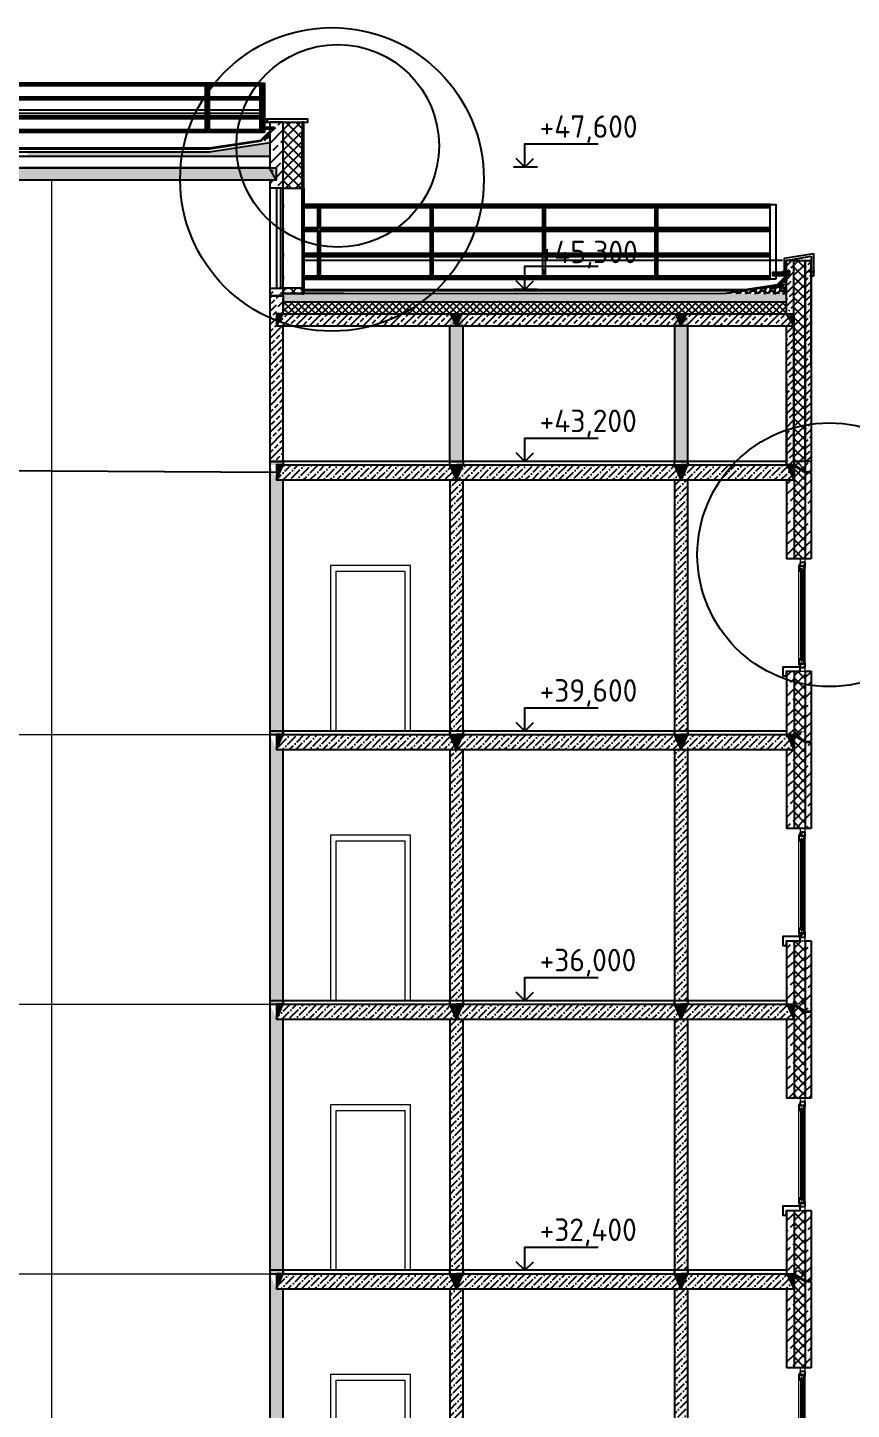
# Model space of a CAD drawing. Header units: millimetres. Extents: x -10163 to 1081624, y -5450 to 417560.
# Drawn here: x 384873 to 395865, y 86977 to 105425 of the extents above; entities that cross this region are included whole.
import ezdxf

# ---------------------------------------------------------------- set-up
doc = ezdxf.new("R2010")
doc.units = ezdxf.units.MM
doc.linetypes.add('Штрих-пунктир', pattern=[24, 20, -1.5, 1, -1.5])
for name, color, linetype in [('0разрез', 7, 'Continuous'), ('0шибки', 220, 'Continuous'), ('Выноски', 130, 'Continuous'), ('Кровля', 92, 'Continuous'), ('Оси 2', 253, 'Continuous'), ('ПАРАПЕТ', 50, 'Continuous'), ('Перекрытия', 100, 'Continuous'), ('разрез', 40, 'Continuous'), ('Стены1', 120, 'Continuous')]:
    doc.layers.add(name, color=color, linetype=linetype)
doc.layers.add('A-GLAZ', color=250, linetype='Continuous', lineweight=9)
doc.layers.add('Двери', color=100, linetype='Continuous', plot=False)
doc.layers.add('Окна', color=130, linetype='Continuous', lineweight=5, transparency=0.5)
doc.styles.add('ГОСТ', font='GOST Common.ttf', dxfattribs={"height": 400})

# ---------------------------------------------------------------- blocks, each defined once
blk = doc.blocks.new('Окно 3-Откидное - Среднее глухое - Один переплет с многокамерным стеклопакетом - 30674-99 - Окно 3-Откидное - Среднее глухое - Один переплет с многокамерным стеклопакетом - 30674-99-V5-Сечение 1')
at = {"layer": 'A-GLAZ'}
h = blk.add_hatch(dxfattribs=at)
h.set_pattern_fill('FP_6', color=256, style=0, pattern_type=2)
h.set_pattern_definition([(135, (18648.64, 22050), (-70.7107, -70.7107), [])])
h.paths.add_polyline_path([(18584, 18885), (18598, 18885), (18598, 18905), (18654, 18905), (18654, 18962), (18634, 18962), (18634, 18942), (18610, 18942), (18610, 18962), (18584, 18962)], flags=0)
h.paths.add_polyline_path([(18649, 20138), (18654, 20138), (18654, 20195), (18598, 20195), (18598, 20215), (18584, 20215), (18584, 20138), (18610, 20138), (18610, 20158), (18634, 20158), (18634, 20138)], flags=0)
h = blk.add_hatch(dxfattribs=at)
h.set_pattern_fill('FP_7', color=256, style=0, pattern_type=2)
h.set_pattern_definition([(45, (18648.64, 22050), (-84.853, 84.853), [])])
h.paths.add_polyline_path([(18649, 18850), (18670, 18850), (18670, 18913), (18656, 18913), (18656, 18893), (18600, 18893), (18600, 18850)], flags=0)
h.paths.add_polyline_path([(18670, 20187), (18670, 20250), (18600, 20250), (18600, 20207), (18656, 20207), (18656, 20187)], flags=0)
for p, q in [((18670, 20300), (18600, 20300)), ((18600, 20300), (18600, 20250)), ((18670, 20250), (18670, 20300)), ((18584, 18962), (18584, 20138)), ((18600, 20250), (18670, 20250)), ((18600, 20195), (18600, 20207)), ((18654, 20138), (18654, 18962)), ((18656, 18913), (18656, 20187)), ((18670, 18913), (18670, 20187)), ((18600, 18893), (18600, 18905)), ((18670, 18850), (18600, 18850)), ((18600, 18850), (18600, 18800)), ((18670, 18800), (18670, 18850)), ((18600, 18800), (18670, 18800))]:
    blk.add_line(p, q, dxfattribs=at)
at = {"layer": 'A-GLAZ', "lineweight": 25}
for p, q in [((18598, 20215), (18584, 20215)), ((18584, 20215), (18584, 20138)), ((18584, 20138), (18610, 20138)), ((18598, 20195), (18598, 20215)), ((18654, 20195), (18598, 20195)), ((18600, 20250), (18600, 20207)), ((18670, 20250), (18600, 20250)), ((18600, 20207), (18656, 20207)), ((18614, 20158), (18610, 20158)), ((18610, 20158), (18610, 18942)), ((18610, 20138), (18610, 20158)), ((18610, 20158), (18634, 20158)), ((18614, 18942), (18614, 20158)), ((18634, 20158), (18630, 20158)), ((18630, 20158), (18630, 18942)), ((18634, 18942), (18634, 20158)), ((18634, 20158), (18634, 20138)), ((18634, 20138), (18654, 20138)), ((18654, 20138), (18654, 20195)), ((18656, 20207), (18656, 20187)), ((18656, 20187), (18670, 20187)), ((18670, 20187), (18670, 20250)), ((18610, 18962), (18584, 18962)), ((18584, 18962), (18584, 18885)), ((18584, 18885), (18598, 18885)), ((18598, 18885), (18598, 18905)), ((18598, 18905), (18654, 18905)), ((18600, 18893), (18600, 18850)), ((18656, 18893), (18600, 18893)), ((18600, 18850), (18670, 18850)), ((18610, 18942), (18610, 18962)), ((18610, 18942), (18614, 18942)), ((18634, 18942), (18610, 18942)), ((18630, 18942), (18634, 18942)), ((18654, 18962), (18634, 18962)), ((18634, 18962), (18634, 18942)), ((18654, 18905), (18654, 18962)), ((18670, 18913), (18656, 18913)), ((18656, 18913), (18656, 18893)), ((18670, 18850), (18670, 18913))]:
    blk.add_line(p, q, dxfattribs=at)
at = {"layer": 'A-GLAZ', "lineweight": 35}
for p, q in [((18630, 20158), (18614, 20158)), ((18614, 20158), (18614, 20143)), ((18614, 20143), (18630, 20143)), ((18630, 20143), (18630, 20158)), ((18630, 18957), (18614, 18957)), ((18614, 18957), (18614, 18942)), ((18614, 18942), (18630, 18942)), ((18630, 18942), (18630, 18957))]:
    blk.add_line(p, q, dxfattribs=at)
blk = doc.blocks.new('типовой')
h = blk.add_hatch()
h.set_pattern_fill('ANSI36', color=256, scale=20)
h.paths.add_polyline_path([(382705, 63586), (380185, 63586), (380125, 63386), (382795, 63386)])
h.paths.add_polyline_path([(380185, 63386), (380125, 63386), (380125, 63586), (380185, 63586), (380185, 63633), (380065, 63633), (380065, 59986), (380185, 59986)])
h.paths.add_polyline_path([(382885, 63586), (382795, 63386), (382705, 63386), (382705, 59986), (382885, 59986)])
h.paths.add_polyline_path([(388285, 63386), (388195, 63386), (388105, 63586), (388105, 59986), (388285, 59986)])
h.paths.add_polyline_path([(388285, 63586), (388285, 63633), (388105, 63633), (388105, 63586), (388195, 63586)])
h.paths.add_polyline_path([(382885, 63586), (382885, 63633), (382705, 63633), (382705, 63586), (382795, 63586)])
h = blk.add_hatch()
h.set_pattern_fill('AR-SAND', color=256, scale=0.1)
h.set_pattern_definition([(37.5, (8400, -1e-11), (-0.16000313, 4.894132373), [0, -3.8608, 0, -4.318, 0, -4.1275]), (7.5, (8400, -1e-11), (4.49523283, 7.16825101), [0, -2.0828, 0, -3.4798, 0, -1.3335]), (327.5, (8396.876, -1e-11), (7.909923702, 0.014371847), [0, -1.27, 0, -4.572, 0, -5.969]), (317.5, (8396.876, -1e-11), (7.63556452, 2.22929323), [0, -0.635, 0, -2.9972, 0, -3.429])])
h.paths.add_polyline_path([(388285, 63586), (388195, 63586), (388195, 63386)])
h = blk.add_hatch()
h.set_pattern_fill('ANSI36', color=256, scale=20)
h.paths.add_polyline_path([(390505, 63586), (388285, 63586), (388195, 63386), (390595, 63386)])
h.paths.add_polyline_path([(393505, 63586), (390685, 63586), (390595, 63386), (393595, 63386)])
h.paths.add_polyline_path([(395010, 63586), (393685, 63586), (393595, 63386), (395100, 63386)])
h.paths.add_polyline_path([(393685, 63386), (393595, 63386), (393505, 63386), (393505, 60033), (393685, 60033)])
h.paths.add_polyline_path([(390685, 63386), (390595, 63386), (390505, 63386), (390505, 60033), (390685, 60033)])
h = blk.add_hatch()
h.set_pattern_fill('AR-SAND', color=256, scale=0.1)
h.set_pattern_definition([(37.5, (7800, -7e-12), (-0.16000313, 4.894132373), [0, -3.8608, 0, -4.318, 0, -4.1275]), (7.5, (7800, -7e-12), (4.49523283, 7.16825101), [0, -2.0828, 0, -3.4798, 0, -1.3335]), (327.5, (7796.876, -7e-12), (7.909923702, 0.014371847), [0, -1.27, 0, -4.572, 0, -5.969]), (317.5, (7796.876, -7e-12), (7.63556452, 2.22929323), [0, -0.635, 0, -2.9972, 0, -3.429])])
h.paths.add_polyline_path([(390595, 63586), (390505, 63586), (390595, 63386)])
h = blk.add_hatch()
h.set_pattern_fill('AR-SAND', color=256, scale=0.1)
h.set_pattern_definition([(37.5, (10800, -7e-12), (-0.16000313, 4.894132373), [0, -3.8608, 0, -4.318, 0, -4.1275]), (7.5, (10800, -7e-12), (4.49523283, 7.16825101), [0, -2.0828, 0, -3.4798, 0, -1.3335]), (327.5, (10796.876, -7e-12), (7.909923702, 0.014371847), [0, -1.27, 0, -4.572, 0, -5.969]), (317.5, (10796.876, -7e-12), (7.63556452, 2.22929323), [0, -0.635, 0, -2.9972, 0, -3.429])])
h.paths.add_polyline_path([(390685, 63586), (390595, 63586), (390595, 63386)])
h = blk.add_hatch()
h.set_pattern_fill('AR-SAND', color=256, scale=0.1)
h.set_pattern_definition([(37.5, (10800, 7e-12), (-0.16000313, 4.894132373), [0, -3.8608, 0, -4.318, 0, -4.1275]), (7.5, (10800, 7e-12), (4.49523283, 7.16825101), [0, -2.0828, 0, -3.4798, 0, -1.3335]), (327.5, (10796.876, 7e-12), (7.909923702, 0.014371847), [0, -1.27, 0, -4.572, 0, -5.969]), (317.5, (10796.876, 7e-12), (7.63556452, 2.22929323), [0, -0.635, 0, -2.9972, 0, -3.429])])
h.paths.add_polyline_path([(393595, 63586), (393505, 63586), (393595, 63386)])
h = blk.add_hatch()
h.set_pattern_fill('AR-SAND', color=256, scale=0.1)
h.set_pattern_definition([(37.5, (13800, 7e-12), (-0.16000313, 4.894132373), [0, -3.8608, 0, -4.318, 0, -4.1275]), (7.5, (13800, 7e-12), (4.49523283, 7.16825101), [0, -2.0828, 0, -3.4798, 0, -1.3335]), (327.5, (13796.876, 7e-12), (7.909923702, 0.014371847), [0, -1.27, 0, -4.572, 0, -5.969]), (317.5, (13796.876, 7e-12), (7.63556452, 2.22929323), [0, -0.635, 0, -2.9972, 0, -3.429])])
h.paths.add_polyline_path([(393685, 63586), (393595, 63586), (393595, 63386)])
h = blk.add_hatch()
h.set_pattern_fill('ANSI33', color=256, scale=30)
h.paths.add_polyline_path([(395100, 63386), (395000, 63386), (395000, 62333), (395100, 62333)])
h.paths.add_polyline_path([(395329, 63633), (395250, 63632), (395250, 62333), (395259, 62333), (395259, 62333), (395329, 62333)])
h.paths.add_polyline_path([(395100, 60833), (395000, 60833), (395000, 59986), (395011, 59986), (395100, 59986)])
h = blk.add_hatch()
h.set_pattern_fill('AR-SAND', color=256, scale=0.1)
h.set_pattern_definition([(37.5, (12305.0995, -7e-12), (-0.16000313, 4.894132373), [0, -3.8608, 0, -4.318, 0, -4.1275]), (7.5, (12305.0995, -7e-12), (4.49523283, 7.16825101), [0, -2.0828, 0, -3.4798, 0, -1.3335]), (327.5, (12301.9753, -7e-12), (7.909923702, 0.014371847), [0, -1.27, 0, -4.572, 0, -5.969]), (317.5, (12301.975, -7e-12), (7.63556452, 2.22929323), [0, -0.635, 0, -2.9972, 0, -3.429])])
h.paths.add_polyline_path([(395100, 63586), (395010, 63586), (395100, 63386)])
h = blk.add_hatch()
h.set_pattern_fill('ANSI37', color=256, scale=30)
h.paths.add_polyline_path([(395250, 63632), (395100, 63631), (395100, 62333), (395250, 62333)])
h = blk.add_hatch()
h.set_pattern_fill('ANSI33', color=256, scale=30)
h.paths.add_polyline_path([(395329, 60833), (395259, 60833), (395250, 60833), (395250, 59986), (395329, 59986)])
h = blk.add_hatch()
h.set_pattern_fill('AR-SAND', color=256, scale=0.1)
h.set_pattern_definition([(37.5, (8400, -3600), (-0.16000313, 4.894132373), [0, -3.8608, 0, -4.318, 0, -4.1275]), (7.5, (8400, -3600), (4.49523283, 7.16825101), [0, -2.0828, 0, -3.4798, 0, -1.3335]), (327.5, (8396.876, -3600), (7.909923702, 0.014371847), [0, -1.27, 0, -4.572, 0, -5.969]), (317.5, (8396.876, -3600), (7.63556452, 2.22929323), [0, -0.635, 0, -2.9972, 0, -3.429])])
h.paths.add_polyline_path([(388285, 59986), (388195, 59986), (388195, 59786)])
h = blk.add_hatch()
h.set_pattern_fill('AR-SAND', color=256, scale=0.1)
h.set_pattern_definition([(37.5, (7800, -3600), (-0.16000313, 4.894132373), [0, -3.8608, 0, -4.318, 0, -4.1275]), (7.5, (7800, -3600), (4.49523283, 7.16825101), [0, -2.0828, 0, -3.4798, 0, -1.3335]), (327.5, (7796.876, -3600), (7.909923702, 0.014371847), [0, -1.27, 0, -4.572, 0, -5.969]), (317.5, (7796.876, -3600), (7.63556452, 2.22929323), [0, -0.635, 0, -2.9972, 0, -3.429])])
h.paths.add_polyline_path([(390595, 59986), (390505, 59986), (390595, 59786)])
h = blk.add_hatch()
h.set_pattern_fill('AR-SAND', color=256, scale=0.1)
h.set_pattern_definition([(37.5, (10800, -3600), (-0.16000313, 4.894132373), [0, -3.8608, 0, -4.318, 0, -4.1275]), (7.5, (10800, -3600), (4.49523283, 7.16825101), [0, -2.0828, 0, -3.4798, 0, -1.3335]), (327.5, (10796.876, -3600), (7.909923702, 0.014371847), [0, -1.27, 0, -4.572, 0, -5.969]), (317.5, (10796.876, -3600), (7.63556452, 2.22929323), [0, -0.635, 0, -2.9972, 0, -3.429])])
h.paths.add_polyline_path([(390685, 59986), (390595, 59986), (390595, 59786)])
h = blk.add_hatch()
h.set_pattern_fill('AR-SAND', color=256, scale=0.1)
h.set_pattern_definition([(37.5, (10800, -3600), (-0.16000313, 4.894132373), [0, -3.8608, 0, -4.318, 0, -4.1275]), (7.5, (10800, -3600), (4.49523283, 7.16825101), [0, -2.0828, 0, -3.4798, 0, -1.3335]), (327.5, (10796.876, -3600), (7.909923702, 0.014371847), [0, -1.27, 0, -4.572, 0, -5.969]), (317.5, (10796.876, -3600), (7.63556452, 2.22929323), [0, -0.635, 0, -2.9972, 0, -3.429])])
h.paths.add_polyline_path([(393595, 59986), (393505, 59986), (393595, 59786)])
h = blk.add_hatch()
h.set_pattern_fill('AR-SAND', color=256, scale=0.1)
h.set_pattern_definition([(37.5, (13800, -3600), (-0.16000313, 4.894132373), [0, -3.8608, 0, -4.318, 0, -4.1275]), (7.5, (13800, -3600), (4.49523283, 7.16825101), [0, -2.0828, 0, -3.4798, 0, -1.3335]), (327.5, (13796.876, -3600), (7.909923702, 0.014371847), [0, -1.27, 0, -4.572, 0, -5.969]), (317.5, (13796.876, -3600), (7.63556452, 2.22929323), [0, -0.635, 0, -2.9972, 0, -3.429])])
h.paths.add_polyline_path([(393685, 59986), (393595, 59986), (393595, 59786)])
h = blk.add_hatch()
h.set_pattern_fill('AR-SAND', color=256, scale=0.1)
h.set_pattern_definition([(37.5, (12305.0995, -3600), (-0.16000313, 4.894132373), [0, -3.8608, 0, -4.318, 0, -4.1275]), (7.5, (12305.0995, -3600), (4.49523283, 7.16825101), [0, -2.0828, 0, -3.4798, 0, -1.3335]), (327.5, (12301.9753, -3600), (7.909923702, 0.014371847), [0, -1.27, 0, -4.572, 0, -5.969]), (317.5, (12301.975, -3600), (7.63556452, 2.22929323), [0, -0.635, 0, -2.9972, 0, -3.429])])
h.paths.add_polyline_path([(395100, 59986), (395010, 59986), (395100, 59786)])
at = {"layer": '0разрез'}
h = blk.add_hatch(dxfattribs=at)
h.set_pattern_fill('ANSI37', color=256, scale=30)
h.set_pattern_definition([(45, (1e-10, 1252.89), (-67.35192, 67.35192), []), (135, (1e-10, 1252.89), (-67.35192, -67.35192), [])])
h.paths.add_polyline_path([(395250, 60833), (395100, 60833), (395100, 59986), (395250, 59986)])
for p, q in [((395329, 62333), (395000, 62333)), ((395250, 60833), (395329, 60833))]:
    blk.add_line(p, q)
at = {"lineweight": 9}
blk.add_line((382885, 59986), (388105, 59986), dxfattribs=at)
for points in [[(388285, 63586), (388195, 63586), (388195, 63386), (388285, 63586)], [(390505, 63586), (390595, 63586), (390595, 63386), (390505, 63586)], [(390685, 63586), (390595, 63586), (390595, 63386), (390685, 63586)], [(393505, 63586), (393595, 63586), (393595, 63386), (393505, 63586)], [(393685, 63586), (393595, 63586), (393595, 63386), (393685, 63586)], [(395010, 63586), (395100, 63586), (395100, 63386), (395010, 63586)], [(388285, 59986), (388195, 59986), (388195, 59786), (388285, 59986)], [(390505, 59986), (390595, 59986), (390595, 59786), (390505, 59986)], [(390685, 59986), (390595, 59986), (390595, 59786), (390685, 59986)], [(393505, 59986), (393595, 59986), (393595, 59786), (393505, 59986)], [(393685, 59986), (393595, 59986), (393595, 59786), (393685, 59986)], [(395010, 59986), (395100, 59986), (395100, 59786), (395010, 59986)]]:
    blk.add_lwpolyline(points)
at = {"layer": 'Двери', "lineweight": 9}
for p, q in [((388916, 62243), (388916, 60033)), ((389983, 62243), (388916, 62243)), ((388916, 62243), (388916, 60033)), ((389983, 62243), (388916, 62243)), ((389983, 60033), (389983, 62243)), ((389983, 60033), (389983, 62243)), ((388992, 60033), (388992, 62167)), ((388992, 62167), (389907, 62167)), ((388992, 60033), (388992, 62167)), ((388992, 62167), (389907, 62167)), ((389907, 62167), (389907, 60033)), ((389907, 62167), (389907, 60033))]:
    blk.add_line(p, q, dxfattribs=at)
at = {"layer": 'Перекрытия'}
for points in [[(388195, 63586), (388195, 63386), (390595, 63386), (390595, 63586)], [(388285, 63586), (390505, 63586)], [(390595, 63586), (390595, 63386), (393595, 63386), (393595, 63586)], [(390648, 63586), (393535, 63586)], [(393595, 63586), (393595, 63386), (395100, 63386), (395100, 63586)], [(393673, 63586), (395011, 63586)], [(395000, 63633), (393685, 63633), (393685, 63586), (395099, 63586)], [(388195, 59986), (388195, 59786), (390595, 59786), (390595, 59986)], [(388285, 59986), (390505, 59986)], [(390595, 59986), (390595, 59786), (393595, 59786), (393595, 59986)], [(390648, 59986), (393535, 59986)], [(393595, 59986), (393595, 59786), (395100, 59786), (395100, 59986)], [(393673, 59986), (395011, 59986)], [(395000, 60033), (393685, 60033), (393685, 59986), (395099, 59986)]]:
    blk.add_lwpolyline(points, dxfattribs=at)
for points in [[(388285, 63586), (390505, 63586), (390505, 63633), (388285, 63633)], [(390685, 63586), (393505, 63586), (393505, 63633), (390685, 63633)], [(388285, 59986), (390505, 59986), (390505, 60033), (388285, 60033)], [(390685, 59986), (393505, 59986), (393505, 60033), (390685, 60033)]]:
    blk.add_lwpolyline(points, close=True, dxfattribs=at)
at = {"layer": 'разрез'}
for p, q in [((394921, 63586), (395101, 63586)), ((395100, 63631), (395100, 62333)), ((395100, 63575), (395101, 63575)), ((395101, 63586), (395250, 63495)), ((395101, 63575), (395250, 63484)), ((395250, 63632), (395250, 63495)), ((395250, 63495), (395329, 63495)), ((395250, 63484), (395329, 63484)), ((395250, 63484), (395250, 62333)), ((395329, 63633), (395329, 63495)), ((395329, 63484), (395329, 62333)), ((395000, 63386), (395000, 62333)), ((395000, 60833), (395000, 59986)), ((395100, 60833), (395100, 59986)), ((395250, 60833), (395250, 59986)), ((395329, 60833), (395329, 59986))]:
    blk.add_line(p, q, dxfattribs=at)
at = {"layer": 'Стены1'}
for points in [[(388105, 63633), (388105, 59986), (388285, 59986), (388285, 63386)], [(388285, 63633), (388105, 63633)], [(390685, 63633), (390505, 63633)], [(393685, 63586), (393685, 63633), (393505, 63633)], [(390505, 63386), (390505, 59986), (390685, 59986), (390685, 63386)], [(393505, 63386), (393505, 59986), (393685, 59986), (393685, 63386)], [(395178, 60888), (394951, 60888), (394951, 60770), (395000, 60770), (395000, 60833), (395180, 60833), (395178, 60918)]]:
    blk.add_lwpolyline(points, dxfattribs=at)
at = {"layer": 'Окна'}
blk.add_blockref('Окно 3-Откидное - Среднее глухое - Один переплет с многокамерным стеклопакетом - 30674-99 - Окно 3-Откидное - Среднее глухое - Один переплет с многокамерным стеклопакетом - 30674-99-V5-Сечение 1', (376580, 42033), dxfattribs=at)
blk = doc.blocks.new('размер')
at = {"layer": 'Выноски'}
for points in [[(0, 0), (0, 311), (980, 311)], [(168, 0), (-151, 0)], [(0, 0), (-114, 114)], [(0, 0), (114, 114)]]:
    blk.add_lwpolyline(points, dxfattribs=at)

msp = doc.modelspace()

# ---------------------------------------------------------------- hatches: boundary and pattern name
h = msp.add_hatch()
h.set_pattern_fill('AR-SAND', color=256, scale=0.1)
h.paths.add_polyline_path([(372083.481, 103550.748), (372083.481, 103550.757), (371994.558, 103550.757), (371994.558, 103392.407)])
h.paths.add_polyline_path([(377393.487, 103550.757), (377303.632, 103550.757), (377393.487, 103390.757)])
h.paths.add_polyline_path([(380119.13, 103550.757), (380029.275, 103550.757), (380119.13, 103390.757)])
h.paths.add_polyline_path([(380208.985, 103550.757), (380119.13, 103550.757), (380119.13, 103390.757)])
h.paths.add_polyline_path([(382789.129, 103550.757), (382699.268, 103550.757), (382789.123, 103390.757), (382789.129, 103390.757)])
h.paths.add_polyline_path([(382878.99, 103550.757), (382789.129, 103550.757), (382789.129, 103390.757), (382789.135, 103390.757)])
h.paths.add_polyline_path([(388188.985, 103551.016), (388104.558, 103551.016), (388104.558, 103550.757), (388104.558, 103541.092), (388188.985, 103390.757), (388188.985, 103390.757)])
h.paths.add_polyline_path([(382794.558, 56180.575), (382794.558, 56380.833), (382704.558, 56380.833)])
h = msp.add_hatch()
h.set_pattern_fill('AR-SAND', color=256, scale=0.1)
h.set_pattern_definition([(37.5, (8400, 38059.2713), (-0.16000313, 4.894132373), [0, -3.8608, 0, -4.318, 0, -4.1275]), (7.5, (8400, 38059.2713), (4.49523283, 7.16825101), [0, -2.0828, 0, -3.4798, 0, -1.3335]), (327.5, (8396.876, 38059.2713), (7.909923702, 0.014371847), [0, -1.27, 0, -4.572, 0, -5.969]), (317.5, (8396.876, 38059.2713), (7.63556452, 2.22929323), [0, -0.635, 0, -2.9972, 0, -3.429])])
h.paths.add_polyline_path([(388194.558, 101445.022), (388266.581, 101605.281), (388194.558, 101605.281)])
h = msp.add_hatch()
h.set_pattern_fill('AR-SAND', color=256, scale=0.1)
h.set_pattern_definition([(37.5, (7800, 38059.2713), (-0.16000313, 4.894132373), [0, -3.8608, 0, -4.318, 0, -4.1275]), (7.5, (7800, 38059.2713), (4.49523283, 7.16825101), [0, -2.0828, 0, -3.4798, 0, -1.3335]), (327.5, (7796.876, 38059.2713), (7.909923702, 0.014371847), [0, -1.27, 0, -4.572, 0, -5.969]), (317.5, (7796.876, 38059.2713), (7.63556452, 2.22929323), [0, -0.635, 0, -2.9972, 0, -3.429])])
h.paths.add_polyline_path([(390594.558, 101605.281), (390522.535, 101605.281), (390594.558, 101445.022)])
h = msp.add_hatch()
h.set_pattern_fill('AR-SAND', color=256, scale=0.1)
h.set_pattern_definition([(37.5, (10800, 38059.2713), (-0.16000313, 4.894132373), [0, -3.8608, 0, -4.318, 0, -4.1275]), (7.5, (10800, 38059.2713), (4.49523283, 7.16825101), [0, -2.0828, 0, -3.4798, 0, -1.3335]), (327.5, (10796.876, 38059.2713), (7.909923702, 0.014371847), [0, -1.27, 0, -4.572, 0, -5.969]), (317.5, (10796.876, 38059.2713), (7.63556452, 2.22929323), [0, -0.635, 0, -2.9972, 0, -3.429])])
h.paths.add_polyline_path([(390666.581, 101605.281), (390594.558, 101605.281), (390594.558, 101445.022)])
h = msp.add_hatch()
h.set_pattern_fill('AR-SAND', color=256, scale=0.1)
h.set_pattern_definition([(37.5, (10800, 38059.2713), (-0.16000313, 4.894132373), [0, -3.8608, 0, -4.318, 0, -4.1275]), (7.5, (10800, 38059.2713), (4.49523283, 7.16825101), [0, -2.0828, 0, -3.4798, 0, -1.3335]), (327.5, (10796.876, 38059.2713), (7.909923702, 0.014371847), [0, -1.27, 0, -4.572, 0, -5.969]), (317.5, (10796.876, 38059.2713), (7.63556452, 2.22929323), [0, -0.635, 0, -2.9972, 0, -3.429])])
h.paths.add_polyline_path([(393594.558, 101605.281), (393522.535, 101605.281), (393594.558, 101445.022)])
h = msp.add_hatch()
h.set_pattern_fill('AR-SAND', color=256, scale=0.1)
h.set_pattern_definition([(37.5, (13800, 38059.2713), (-0.16000313, 4.894132373), [0, -3.8608, 0, -4.318, 0, -4.1275]), (7.5, (13800, 38059.2713), (4.49523283, 7.16825101), [0, -2.0828, 0, -3.4798, 0, -1.3335]), (327.5, (13796.876, 38059.2713), (7.909923702, 0.014371847), [0, -1.27, 0, -4.572, 0, -5.969]), (317.5, (13796.876, 38059.2713), (7.63556452, 2.22929323), [0, -0.635, 0, -2.9972, 0, -3.429])])
h.paths.add_polyline_path([(393666.581, 101605.281), (393594.558, 101605.281), (393594.558, 101445.022)])
h = msp.add_hatch()
h.set_pattern_fill('AR-SAND', color=256, scale=0.1)
h.set_pattern_definition([(37.5, (12305.0995, 38059.2713), (-0.16000313, 4.894132373), [0, -3.8608, 0, -4.318, 0, -4.1275]), (7.5, (12305.0995, 38059.2713), (4.49523283, 7.16825101), [0, -2.0828, 0, -3.4798, 0, -1.3335]), (327.5, (12301.9753, 38059.2713), (7.909923702, 0.014371847), [0, -1.27, 0, -4.572, 0, -5.969]), (317.5, (12301.975, 38059.2713), (7.63556452, 2.22929323), [0, -0.635, 0, -2.9972, 0, -3.429])])
h.paths.add_polyline_path([(395027.634, 101605.281), (395099.657, 101445.022), (395099.657, 101605.281)])
at = {"layer": '0разрез'}
h = msp.add_hatch(dxfattribs=at)
h.set_pattern_fill('ANSI33', color=256, scale=30)
h.paths.add_polyline_path([(388284.558, 101947.874), (388104.558, 101947.874), (388104.558, 101845.281), (388284.558, 101845.281)])
h.paths.add_polyline_path([(388104.558, 103541.092), (388188.985, 103390.757), (388104.558, 103390.757), (388104.558, 103280.818), (388284.558, 103280.818), (388284.558, 104160.959), (388104.558, 104160.959), (388104.558, 103973.352), (388164.56, 103973.352), (388164.56, 103954.381), (388104.558, 103954.381)])
h = msp.add_hatch(dxfattribs=at)
h.set_pattern_fill('GRAVEL', color=256, scale=5)
h.set_pattern_definition([(228.0127875, (6059.786, -3729.098), (-1016.00000008, -1142.99999993), [17.08607, -1691.52418]), (184.969741, (6048.3556, -3741.7976), (1523.9999994, 127.000007235), [29.320236, -2902.702445]), (132.510447, (6019.1456, -3744.3376), (1270.00000054, -1396.99999951), [20.674076, -2046.73614]), (267.273689, (5969.6156, -3776.0876), (127.00000027, 2539.99999999), [26.700226, -2643.32187]), (292.8336542, (5968.3456, -3802.7576), (-635.00000005, 1523.99999998), [26.181685, -2591.990387]), (357.273689, (5978.5056, -3826.8876), (-2539.99999999, 127.00000027), [26.700226, -2643.32187]), (37.6942405, (6005.1756, -3828.1576), (-1650.999999927, -1270.000000095), [35.309683, -3495.655766]), (72.2553284, (6033.1156, -3806.5676), (889.00000024, 2793.999999924), [33.335976, -3300.26283]), (121.4295656, (6043.2756, -3774.8176), (-1016.00000014, 1650.99999991), [26.79065, -2652.277285]), (175.2363583, (6029.306, -3751.958), (1396.99999998, -127.00000022), [30.585664, -1498.696847]), (222.3974378, (5998.8256, -3749.4176), (-1523.99999995, -1397.000000053), [39.553896, -3915.838626]), (138.814075, (6095.346, -3777.358), (-888.99999995, 762.00000006), [13.500227, -1336.52829]), (171.4692344, (6085.1856, -3768.4676), (1651.00000004, -253.99999971), [25.6841, -2542.73195]), (225, (6059.79, -3764.66), (-2e-14, -127), [17.960467, -161.644655]), (203.1985905, (6050.896, -3749.418), (635, 253.99999996), [9.672066, -957.53112]), (291.8014095, (6042.006, -3753.228), (-127, 381), [13.67828, -670.23765]), (30.9637565, (6047.086, -3765.928), (381, 254), [22.215983, -718.314908]), (161.565051, (6066.136, -3754.498), (254, -127), [16.064357, -385.544906]), (16.3895403, (5968.3456, -3753.2276), (1270, 381), [22.5044, -2227.941334]), (70.346176, (5989.9356, -3746.878), (-508.00000005, -1396.99999998), [18.879947, -1869.110784]), (293.1985905, (6066.136, -3729.098), (-253.99999996, 635), [19.344005, -947.85918]), (343.6104597, (6073.7556, -3746.8776), (-1270.00000003, 380.99999991), [22.5044, -2227.941334]), (339.4439548, (5968.346, -3831.968), (-635, 254), [21.70176, -1063.386716]), (294.7751406, (5988.666, -3839.588), (-635.00000076, 1396.99999966), [18.183606, -1800.17967]), (66.8014095, (6067.406, -3856.098), (253.99999996, 635), [19.344005, -947.85918]), (17.3540246, (6075.0256, -3838.3176), (-1650.99999997, -508.0000001), [21.289137, -2107.6188]), (69.4439548, (6005.176, -3856.098), (-254, -635), [10.85088, -1074.237596]), (101.3099325, (6059.786, -3856.098), (-127, 508), [6.47573, -641.09975]), (165.9637565, (6058.516, -3849.748), (381, -127), [26.181685, -497.45273]), (186.009006, (6033.1156, -3843.3976), (1269.99999999, 127.00000007), [24.26335, -2402.068243]), (303.690068, (6047.086, -3777.358), (-127, 254), [18.316194, -439.58882]), (353.1572266, (6057.2456, -3792.5976), (2159.000000013, -253.99999989), [31.97784, -3165.800453]), (60.945396, (6088.996, -3796.408), (-508, -889), [13.07541, -1294.469616]), (90, (6095.35, -3784.98), (-127, 127), [7.62, -119.38]), (120.2564372, (6030.576, -3839.588), (507.99999994, -889.00000004), [17.64335, -1746.69704]), (48.0127875, (6021.686, -3824.348), (1016.00000008, 1142.99999993), [34.172144, -1674.43811]), (0, (6044.55, -3798.95), (127, 127), [33.02, -93.98]), (325.3048465, (6077.5656, -3798.9476), (1270.00000048, -888.99999931), [20.08048, -1987.965836]), (254.054604, (6094.076, -3810.378), (-127, -508), [18.491454, -906.0825]), (207.6459754, (6088.9956, -3828.1576), (-2413.00000009, -1269.99999983), [30.107255, -2980.62322]), (175.4260787, (6062.3256, -3842.1276), (-1651, 127), [31.851473, -3153.292323])])
h.paths.add_polyline_path([(384873.255, 103766.857), (384873.255, 103710.757), (388104.558, 103710.757), (388104.558, 103889.405), (387299.413, 103766.857)])
h = msp.add_hatch(dxfattribs=at)
h.set_pattern_fill('ANSI33', color=256, scale=20)
h.paths.add_polyline_path([(377303.632, 103550.757), (372083.487, 103550.757), (371994.558, 103392.407), (371994.558, 103390.499), (377304.558, 103390.757), (377393.487, 103390.757)])
h.paths.add_polyline_path([(380034.703, 103550.757), (377483.342, 103550.757), (377393.487, 103390.757), (377484.558, 103390.757), (388188.985, 103390.757), (388099.13, 103550.757), (382873.557, 103550.757), (382789.13, 103400.422), (382704.703, 103550.757), (380203.557, 103550.757), (380119.13, 103400.422)])
h = msp.add_hatch(dxfattribs=at)
h.set_pattern_fill('ANSI33', color=256, scale=20)
h.paths.add_polyline_path([(377484.558, 103390.757), (377474.059, 103390.757), (377394.558, 103390.757), (377304.558, 103390.757), (377304.558, 99633.121), (377484.558, 99633.121), (377484.558, 101645.022), (377446.18, 101645.022), (377446.18, 101725.917), (377446.18, 101897.569), (377484.558, 101897.569)])
h.paths.add_polyline_path([(390684.558, 101605.281), (390504.558, 101605.281), (390504.558, 99633.121), (390684.558, 99633.121)])
h.paths.add_polyline_path([(393684.558, 101605.281), (393504.558, 101605.281), (393504.558, 99633.121), (393684.558, 99633.121)])
h = msp.add_hatch(dxfattribs=at)
h.set_pattern_fill('ANSI33', color=256, scale=20)
h.paths.add_polyline_path([(395099.657, 102315.748), (394999.657, 102315.748), (394999.657, 102156.128), (395040.403, 102156.128), (395040.403, 102114.026), (394999.657, 102114.026), (394999.657, 101845.281), (395009.657, 101845.281), (395099.657, 101845.281)])
h = msp.add_hatch(dxfattribs=at)
h.set_pattern_fill('ANSI33', color=256, scale=20)
h.paths.add_polyline_path([(395099.657, 102315.748), (394999.657, 102315.748), (394999.657, 102156.128), (395040.403, 102156.128), (395040.403, 102114.026), (394999.657, 102114.026), (394999.657, 101645.281), (395009.657, 101645.281), (395099.657, 101645.281)])
h = msp.add_hatch(dxfattribs=at)
h.set_pattern_fill('ANSI37', color=256, scale=30)
h.paths.add_polyline_path([(395249.657, 102315.748), (395099.657, 102315.748), (395099.657, 99633.121), (395249.657, 99633.121)])
h = msp.add_hatch(dxfattribs=at)
h.set_pattern_fill('ANSI33', color=256, scale=20)
h.paths.add_polyline_path([(395329.1, 102315.748), (395249.657, 102315.748), (395249.657, 99633.121), (395329.1, 99633.121)])
h = msp.add_hatch(dxfattribs=at)
h.set_pattern_fill('ANSI33', color=256, scale=20)
h.paths.add_polyline_path([(388194.558, 101845.281), (388104.558, 101845.281), (388104.558, 99633.121), (388284.558, 99633.121), (388284.558, 101572.47), (388284.558, 101645.022), (388194.558, 101645.022)])
h = msp.add_hatch(dxfattribs=at)
h.set_pattern_fill('ANSI33', color=256, scale=30)
h.paths.add_polyline_path([(388284.558, 101805.281), (388284.558, 101845.281), (388194.558, 101845.281), (388194.558, 101605.281), (388284.558, 101605.281)])
h = msp.add_hatch(dxfattribs=at)
h.set_pattern_fill('GRAVEL', color=256, scale=5)
h.paths.add_polyline_path([(394999.657, 101872.226), (388284.558, 101872.226), (388284.558, 101765.281), (394999.657, 101765.281)])
h = msp.add_hatch(dxfattribs=at)
h.set_pattern_fill('GRAVEL', color=256, scale=5)
h.paths.add_polyline_path([(394999.657, 102001.684), (394192.149, 101879.137), (394999.657, 101871.353)])
h = msp.add_hatch(dxfattribs=at)
h.set_pattern_fill('ANSI37', color=256, scale=20)
h.paths.add_polyline_path([(394999.657, 101765.281), (388284.558, 101765.281), (388284.558, 101605.281), (394999.657, 101605.281)])
h = msp.add_hatch(dxfattribs=at)
h.set_pattern_fill('ANSI33', color=256, scale=20)
h.paths.add_polyline_path([(390594.558, 101445.022), (390522.535, 101605.281), (388284.558, 101605.281), (388194.558, 101445.022)])
h.paths.add_polyline_path([(393594.558, 101445.022), (393522.535, 101605.281), (390666.581, 101605.281), (390594.558, 101445.022)])
h = msp.add_hatch(dxfattribs=at)
h.set_pattern_fill('AR-SAND', color=256, scale=20)
h.paths.add_polyline_path([(388284.558, 101605.281), (388194.558, 101605.281), (388194.558, 101445.022)])
h.paths.add_polyline_path([(395099.484, 101445.3), (395099.484, 101605.281), (394999.657, 101605.281)])
h = msp.add_hatch(dxfattribs=at)
h.set_pattern_fill('ANSI33', color=256, scale=20)
h.paths.add_polyline_path([(395099.484, 101445.022), (394999.657, 101445.022), (394999.657, 99586.009), (395099.484, 99586.009), (395099.484, 99633.121), (395099.216, 99633.121), (395099.484, 99633.121)])
h.paths.add_polyline_path([(395027.634, 101605.281), (393666.581, 101605.281), (393594.558, 101445.022), (395099.484, 101445.022), (395099.484, 101445.408)])
at = {"layer": 'Кровля', "transparency": 33554559}
h = msp.add_hatch(dxfattribs=at)
h.set_pattern_fill('ANSI31', color=256, scale=5)
h.set_pattern_definition([(45, (0, 119.926), (-11.22532015, 11.22532015), [])])
h.paths.add_polyline_path([(387976.663, 104685.396), (372241.2, 104685.396), (372241.2, 104654.125), (387976.663, 104654.125)])
h.paths.add_polyline_path([(387976.663, 104494.906), (372241.2, 104494.906), (372241.2, 104463.636), (387976.663, 104463.636)])
h.paths.add_polyline_path([(387976.663, 104243.436), (372241.2, 104243.436), (372241.2, 104212.166), (387976.663, 104212.166)])
h.paths.add_polyline_path([(387976.663, 104057.199), (372241.2, 104057.199), (372241.2, 104025.929), (387976.663, 104025.929)])
h.paths.add_polyline_path([(388035.132, 104685.396), (387976.663, 104685.396), (387976.663, 104025.929), (388035.132, 104025.929), (388035.132, 104074.307), (388009.913, 104074.307), (388009.913, 104093.278), (388035.132, 104093.278)])
h.paths.add_polyline_path([(372241.2, 104685.396), (372182.732, 104685.396), (372182.732, 104093.278), (372207.95, 104093.278), (372207.95, 104074.307), (372182.732, 104074.307), (372182.732, 104025.929), (372241.2, 104025.929), (372241.2, 104057.199)])
h = msp.add_hatch(dxfattribs=at)
h.set_pattern_fill('ANSI31', color=256, scale=5)
h.set_pattern_definition([(45, (12000, 119.926), (-11.22532015, 11.22532015), [])])
h.paths.add_polyline_path([(387301.17, 104654.125), (387241.2, 104654.125), (387241.2, 104494.906), (387301.17, 104494.906)])
h.paths.add_polyline_path([(387301.17, 104463.636), (387241.2, 104463.636), (387241.2, 104321.413), (387301.17, 104321.413)])
h.paths.add_polyline_path([(387301.17, 104212.166), (387241.2, 104212.166), (387241.2, 104057.199), (387301.17, 104057.199)])
h.paths.add_polyline_path([(387301.17, 104280.885), (387241.2, 104280.885), (387241.2, 104243.436), (387301.17, 104243.436)])
h.paths.add_polyline_path([(387301.17, 104321.413), (387241.2, 104321.413), (387241.2, 104280.885), (387301.17, 104280.885)])
at = {"layer": 'Кровля'}
h = msp.add_hatch(color=256, dxfattribs=at)
h.dxf.hatch_style = 1
h.paths.add_polyline_path([(388134.377, 104093.278), (388164.56, 104093.278), (388164.56, 104074.307), (388134.377, 104074.307)])
h.paths.add_polyline_path([(388035.132, 104093.278), (388134.377, 104093.278), (388134.377, 104074.307), (388035.132, 104074.307)])
h.paths.add_polyline_path([(388009.913, 104093.278), (388035.132, 104093.278), (388035.132, 104074.307), (388009.913, 104074.307)])
at = {"layer": 'Кровля', "ltscale": 10}
h = msp.add_hatch(color=256, dxfattribs=at)
h.dxf.hatch_style = 1
h.paths.add_polyline_path([(388534.558, 103280.818), (388560.812, 103280.818), (388560.812, 104160.959), (388534.558, 104160.959)])
h.paths.add_polyline_path([(388560.812, 101947.874), (388534.558, 101947.874), (388534.558, 101872.226), (388560.812, 101872.226)])
at = {"layer": 'Кровля', "transparency": 33554559}
h = msp.add_hatch(dxfattribs=at)
h.set_pattern_fill('ANSI31', color=256, scale=5)
h.paths.add_polyline_path([(394782.709, 102750.218), (393282.709, 102750.218), (393282.709, 102707.737), (394782.709, 102707.737)])
h.paths.add_polyline_path([(394782.709, 102410.739), (393282.709, 102410.739), (393282.709, 102368.258), (394782.709, 102368.258)])
h.paths.add_polyline_path([(394782.709, 102107.681), (393282.709, 102107.681), (393282.709, 102065.2), (394782.709, 102065.2)])
h.paths.add_polyline_path([(393282.709, 102368.258), (393243.187, 102368.258), (393243.187, 102107.681), (393282.709, 102107.681)])
h.paths.add_polyline_path([(393282.709, 102707.737), (393243.187, 102707.737), (393243.187, 102410.739), (393282.709, 102410.739)])
h.paths.add_polyline_path([(393282.709, 103023.197), (393243.187, 103023.197), (393243.187, 102750.218), (393282.709, 102750.218)])
h.paths.add_polyline_path([(394782.709, 103065.678), (393282.709, 103065.678), (393282.709, 103023.197), (394782.709, 103023.197)])
h.paths.add_polyline_path([(393282.709, 103065.678), (393243.187, 103065.678), (393243.187, 103023.197), (393282.709, 103023.197)])
h.paths.add_polyline_path([(393243.187, 103065.678), (391782.709, 103065.678), (391782.709, 103023.197), (393243.187, 103023.197)])
h.paths.add_polyline_path([(391782.709, 103065.678), (391743.187, 103065.678), (391743.187, 103023.197), (391782.709, 103023.197)])
h.paths.add_polyline_path([(391743.187, 103065.678), (390282.709, 103065.678), (390282.709, 103023.197), (391743.187, 103023.197)])
h.paths.add_polyline_path([(390282.709, 103065.678), (390243.187, 103065.678), (390243.187, 103023.197), (390282.709, 103023.197)])
h.paths.add_polyline_path([(388782.709, 103023.197), (388743.187, 103023.197), (388743.187, 102750.218), (388782.709, 102750.218)])
h.paths.add_polyline_path([(388782.709, 102707.737), (388743.187, 102707.737), (388743.187, 102410.739), (388782.709, 102410.739)])
h.paths.add_polyline_path([(388782.709, 102368.258), (388743.187, 102368.258), (388743.187, 102107.681), (388782.709, 102107.681)])
h.paths.add_polyline_path([(388782.709, 102410.739), (388743.187, 102410.739), (388743.187, 102368.258), (388782.709, 102368.258)])
h.paths.add_polyline_path([(390243.187, 102410.739), (388782.709, 102410.739), (388782.709, 102368.258), (390243.187, 102368.258)])
h.paths.add_polyline_path([(390243.187, 102750.218), (388782.709, 102750.218), (388782.709, 102707.737), (390243.187, 102707.737)])
h.paths.add_polyline_path([(388782.709, 102107.681), (388743.187, 102107.681), (388743.187, 102065.2), (388782.709, 102065.2)])
h.paths.add_polyline_path([(390243.187, 102107.681), (388782.709, 102107.681), (388782.709, 102065.2), (390243.187, 102065.2)])
h.paths.add_polyline_path([(390282.709, 102368.258), (390243.187, 102368.258), (390243.187, 102107.681), (390282.709, 102107.681)])
h.paths.add_polyline_path([(390282.709, 102107.681), (390243.187, 102107.681), (390243.187, 102065.2), (390282.709, 102065.2)])
h.paths.add_polyline_path([(390282.709, 102707.737), (390243.187, 102707.737), (390243.187, 102410.739), (390282.709, 102410.739)])
h.paths.add_polyline_path([(390282.709, 103023.197), (390243.187, 103023.197), (390243.187, 102750.218), (390282.709, 102750.218)])
h.paths.add_polyline_path([(390282.709, 102750.218), (390243.187, 102750.218), (390243.187, 102707.737), (390282.709, 102707.737)])
h.paths.add_polyline_path([(390282.709, 102410.739), (390243.187, 102410.739), (390243.187, 102368.258), (390282.709, 102368.258)])
h.paths.add_polyline_path([(391508.064, 102107.681), (390282.709, 102107.681), (390282.709, 102065.2), (391508.064, 102065.2)])
h.paths.add_polyline_path([(391743.187, 102107.681), (391508.064, 102107.681), (391508.064, 102065.2), (391743.187, 102065.2)])
h.paths.add_polyline_path([(391782.709, 102107.681), (391743.187, 102107.681), (391743.187, 102065.2), (391782.709, 102065.2)])
h.paths.add_polyline_path([(393243.187, 102107.681), (391782.709, 102107.681), (391782.709, 102065.2), (393243.187, 102065.2)])
h.paths.add_polyline_path([(393282.709, 102107.681), (393243.187, 102107.681), (393243.187, 102065.2), (393282.709, 102065.2)])
h.paths.add_polyline_path([(393282.709, 102410.739), (393243.187, 102410.739), (393243.187, 102368.258), (393282.709, 102368.258)])
h.paths.add_polyline_path([(393282.709, 102750.218), (393243.187, 102750.218), (393243.187, 102707.737), (393282.709, 102707.737)])
h.paths.add_polyline_path([(393243.187, 102750.218), (391782.709, 102750.218), (391782.709, 102707.737), (393243.187, 102707.737)])
h.paths.add_polyline_path([(391782.709, 102750.218), (391743.187, 102750.218), (391743.187, 102707.737), (391782.709, 102707.737)], flags=16)
h.paths.add_polyline_path([(391782.709, 103023.197), (391743.187, 103023.197), (391743.187, 102750.218), (391782.709, 102750.218)])
h.paths.add_polyline_path([(391743.187, 102750.218), (390282.709, 102750.218), (390282.709, 102707.737), (391743.187, 102707.737)])
h.paths.add_polyline_path([(391743.187, 102410.739), (390282.709, 102410.739), (390282.709, 102368.258), (391743.187, 102368.258)])
h.paths.add_polyline_path([(391782.709, 102707.737), (391743.187, 102707.737), (391743.187, 102410.739), (391782.709, 102410.739)], flags=16)
h.paths.add_polyline_path([(393243.187, 102410.739), (391782.709, 102410.739), (391782.709, 102368.258), (393243.187, 102368.258)])
h.paths.add_polyline_path([(391782.709, 102199.082), (391743.187, 102199.082), (391743.187, 102107.681), (391782.709, 102107.681)])
h.paths.add_polyline_path([(391600.554, 102113.856), (393145.554, 102113.856), (393145.554, 102775.22), (391600.554, 102775.22)], flags=9)
h.paths.add_polyline_path([(388560.812, 102750.218), (388560.812, 102707.737), (388743.187, 102707.737), (388743.187, 102750.218)])
h.paths.add_polyline_path([(388560.812, 103065.678), (388560.812, 103023.197), (390243.187, 103023.197), (390243.187, 103065.678)])
h.paths.add_polyline_path([(388560.812, 102107.681), (388560.812, 102065.2), (388743.187, 102065.2), (388743.187, 102107.681)])
h.paths.add_polyline_path([(388560.812, 102410.739), (388560.812, 102368.258), (388743.187, 102368.258), (388743.187, 102410.739)])
at = {"layer": 'ПАРАПЕТ', "ltscale": 10}
h = msp.add_hatch(dxfattribs=at)
h.set_pattern_fill('ANSI37', color=256, scale=30)
h.paths.add_polyline_path([(388284.558, 103280.818), (388534.558, 103280.818), (388534.558, 104160.959), (388284.558, 104160.959)])
h.paths.add_polyline_path([(388534.558, 101947.874), (388284.558, 101947.874), (388284.558, 101872.226), (388534.558, 101872.226)])
at = {"layer": 'разрез'}
h = msp.add_hatch(dxfattribs=at)
h.set_pattern_fill('AR-SAND', color=256, angle=45)
h.set_pattern_definition([(82.5, (298357.062, 34927.254), (-35.738135, 33.475349), [0, -38.608, 0, -43.18, 0, -41.275]), (52.5, (298357.06, 34927.254), (-18.901093, 82.473285), [0, -20.828, 0, -34.798, 0, -13.335]), (12.5, (298334.97, 34905.163), (55.829983, 56.033231), [0, -12.7, 0, -45.72, 0, -59.69]), (2.5, (298334.97, 34905.16), (38.22811, 69.75508), [0, -6.35, 0, -29.972, 0, -34.29])])
h.paths.add_polyline_path([(388111.996, 104032.345), (388111.996, 103929.349), (387993.328, 103911.481)])
h = msp.add_hatch(dxfattribs=at)
h.set_pattern_fill('AR-SAND', color=256, angle=45)
h.set_pattern_definition([(82.5, (305250.63, 32999.59), (-35.738135, 33.475349), [0, -38.608, 0, -43.18, 0, -41.275]), (52.5, (305250.63, 32999.59), (-18.901093, 82.473285), [0, -20.828, 0, -34.798, 0, -13.335]), (12.5, (305228.54, 32977.5), (55.829983, 56.033231), [0, -12.7, 0, -45.72, 0, -59.69]), (2.5, (305228.54, 32977.5), (38.22811, 69.75508), [0, -6.35, 0, -29.972, 0, -34.29])])
h.paths.add_polyline_path([(395005.566, 102104.68), (395005.566, 102001.684), (394886.898, 101983.816)])
at = {"layer": 'Стены1'}
h = msp.add_hatch(color=256, dxfattribs=at)
h.dxf.hatch_style = 1
h.paths.add_polyline_path([(394944.558, 102156.128), (394855.974, 102156.128), (394855.974, 102114.026), (394944.558, 102114.026)])
h.paths.add_polyline_path([(394855.974, 102156.128), (394814.243, 102156.128), (394814.243, 102114.026), (394855.974, 102114.026)])
h.paths.add_polyline_path([(395040.403, 102156.128), (394944.558, 102156.128), (394944.558, 102114.026), (395040.403, 102114.026)])

# ---------------------------------------------------------------- linework, layer by layer
for points in [[(388098.985, 103551.016), (388188.985, 103551.016), (388188.985, 103390.757), (388098.985, 103551.016)], [(388284.558, 101605.281), (388194.558, 101605.281), (388194.558, 101445.022), (388284.558, 101605.281)], [(390594.558, 101605.281), (390594.558, 101445.022), (390522.535, 101605.281)], [(390594.558, 101605.281), (390594.558, 101445.022), (390666.581, 101605.281)], [(393594.558, 101605.281), (393594.558, 101445.022), (393522.535, 101605.281)], [(393594.558, 101605.281), (393594.558, 101445.022), (393666.581, 101605.281)], [(394999.657, 101605.281), (395099.484, 101605.281), (395099.657, 101445.022), (394999.657, 101605.281)]]:
    msp.add_lwpolyline(points)
at = {"layer": '0разрез'}
for p, q in [((387298.579, 103766.871), (388106.088, 103889.419)), ((388106.088, 104041.69), (388106.088, 103710.771)), ((372083.487, 103710.757), (388104.558, 103710.757)), ((377115.978, 103766.857), (387298.579, 103766.871)), ((388104.558, 103710.757), (388104.558, 103550.757)), ((388104.558, 103550.757), (372083.487, 103550.757)), ((388104.558, 103550.757), (372083.487, 103550.757)), ((377484.558, 103390.757), (388188.985, 103390.757)), ((394999.657, 101605.281), (394999.657, 102315.748)), ((395099.657, 102315.748), (394999.657, 102315.748)), ((395099.657, 101845.281), (395099.657, 102315.748)), ((395249.657, 100886.01), (395249.657, 102315.748)), ((395329.1, 100886.01), (395329.1, 102315.748)), ((388284.558, 101845.281), (388284.558, 101645.281)), ((388560.812, 101947.874), (388560.812, 101877.117)), ((388284.558, 101605.281), (388284.558, 101805.281)), ((388284.558, 101605.281), (388284.558, 101765.281)), ((388284.558, 101765.281), (394999.657, 101765.281)), ((388194.558, 101605.281), (395099.484, 101605.281)), ((394999.657, 101614.69), (394999.657, 101618.647)), ((395099.657, 100685.752), (395099.657, 101645.022)), ((390594.558, 101445.022), (395099.657, 101445.022)), ((394999.657, 100685.752), (394999.657, 101445.022)), ((394999.657, 99633.121), (394999.657, 99586.009)), ((388194.558, 99485.88), (382764.558, 99519.257))]:
    msp.add_line(p, q, dxfattribs=at)
for points in [[(372083.487, 103710.757), (388104.558, 103710.757), (388104.558, 103551.016), (372083.487, 103551.016)], [(395099.657, 102315.748), (395249.657, 102315.748), (395249.657, 99633.121), (395099.657, 99633.121)], [(395249.657, 102315.748), (395329.1, 102315.748), (395329.1, 99633.121), (395249.657, 99633.121)]]:
    msp.add_lwpolyline(points, close=True, dxfattribs=at)
for points in [[(394999.657, 101614.69), (394999.657, 101618.647)], [(394999.657, 101605.281), (395099.484, 101605.281), (395099.484, 99586.009), (394999.657, 99586.009), (394999.657, 101445.022)]]:
    msp.add_lwpolyline(points, dxfattribs=at)
at = {"layer": '0шибки'}
for centre, radius in [((388934.609, 103398.751), 2026.185), ((389011.246, 103846.847), 1351.767), ((395570.241, 98386.891), 1760.525)]:
    msp.add_circle(centre, radius, dxfattribs=at)
at = {"layer": 'Кровля', "ltscale": 10}
msp.add_line((388534.558, 102544.571), (388534.558, 104012.774), dxfattribs=at)
at = {"layer": 'Кровля'}
msp.add_line((393282.709, 102894.333), (393282.709, 103065.678), dxfattribs=at)
at = {"layer": 'Кровля', "transparency": 33554559}
for points in [[(387976.663, 104685.396), (372241.2, 104685.396), (372241.2, 104654.125), (387976.663, 104654.125)], [(387241.2, 104057.199), (387301.17, 104057.199), (387301.17, 104654.125), (387241.2, 104654.125)], [(387976.663, 104494.906), (372241.2, 104494.906), (372241.2, 104463.636), (387976.663, 104463.636)], [(387976.663, 104243.436), (372241.2, 104243.436), (372241.2, 104212.166), (387976.663, 104212.166)], [(387976.663, 104059.618), (372241.2, 104059.618), (372241.2, 104028.347), (387976.663, 104028.347)], [(390282.709, 103065.678), (390243.187, 103065.678), (390243.187, 102065.2), (390282.709, 102065.2)]]:
    msp.add_lwpolyline(points, close=True, dxfattribs=at)
at = {"layer": 'Кровля'}
for points in [[(388035.132, 104025.929), (387976.663, 104025.929), (387976.663, 104685.396), (388035.132, 104685.396)], [(388009.913, 104074.307), (388164.56, 104074.307), (388164.56, 104093.278), (388009.913, 104093.278)], [(388068.758, 104160.959), (388610.199, 104160.959), (388610.199, 104201.487), (388068.758, 104201.487)], [(388104.558, 101947.874), (388284.558, 101947.874), (388284.558, 103280.818), (388104.558, 103280.818)], [(388251.574, 103280.818), (388194.558, 103280.818), (388194.558, 101947.874), (388251.574, 101947.874)], [(388782.709, 103065.678), (388743.187, 103065.678), (388743.187, 102065.2), (388782.709, 102065.2)], [(391782.709, 103065.678), (391743.187, 103065.678), (391743.187, 102065.2), (391782.709, 102065.2)], [(393282.709, 103065.678), (393243.187, 103065.678), (393243.187, 102065.2), (393282.709, 102065.2)]]:
    msp.add_lwpolyline(points, close=True, dxfattribs=at)
at = {"layer": 'Кровля', "transparency": 33554559}
for points in [[(387976.663, 104321.413), (372241.2, 104321.413)], [(372241.2, 104280.885), (387976.663, 104280.885)], [(372241.2, 104280.885), (387976.663, 104280.885)], [(388560.812, 103023.197), (394782.709, 103023.197), (394782.709, 103065.678), (388560.812, 103065.678)], [(388560.812, 102707.737), (394782.709, 102707.737), (394782.709, 102750.218), (388560.812, 102750.218)], [(388560.812, 102368.258), (394782.709, 102368.258), (394782.709, 102410.739), (388560.812, 102410.739)], [(394944.558, 102315.748), (388560.812, 102315.748)], [(388560.812, 102065.2), (394782.709, 102065.2), (394782.709, 102107.681), (388560.812, 102107.681)]]:
    msp.add_lwpolyline(points, dxfattribs=at)
at = {"layer": 'Кровля'}
for points in [[(388035.132, 104160.959), (388068.758, 104160.959), (388068.758, 104201.487), (388035.132, 104201.487)], [(388035.132, 104160.959), (388104.558, 104160.959)], [(388284.558, 103065.678), (388284.558, 103023.197)], [(388284.558, 102750.218), (388284.558, 102707.737)], [(388284.558, 102410.739), (388284.558, 102368.258)], [(388284.558, 102107.681), (388284.558, 102065.2)], [(388104.558, 101947.874), (388284.558, 101947.874)]]:
    msp.add_lwpolyline(points, dxfattribs=at)
at = {"layer": 'Кровля', "ltscale": 10}
for points in [[(388284.558, 104160.959), (388534.558, 104160.959), (388534.558, 101872.226), (388284.558, 101872.226)], [(388534.558, 101872.226), (388560.812, 101872.226), (388560.812, 104160.959), (388534.558, 104160.959)], [(388284.558, 103280.818), (388560.812, 103280.818), (388560.812, 101947.874), (388284.558, 101947.874)]]:
    msp.add_lwpolyline(points, close=True, dxfattribs=at)
at = {"layer": 'Оси 2', "linetype": 'Штрих-пунктир', "lineweight": 9}
msp.add_line((385194.558, 50263.902), (385194.558, 103390.757), dxfattribs=at)
at = {"layer": 'Перекрытия'}
msp.add_lwpolyline([(388194.558, 101605.281), (388194.558, 101445.022), (390594.558, 101445.022), (390594.558, 101605.281)], dxfattribs=at)
at = {"layer": 'разрез'}
for p, q in [((387298.579, 103818.622), (387986.356, 103921.474)), ((387298.579, 103806.801), (387994.2, 103912.369)), ((387298.579, 103766.871), (388106.088, 103889.419)), ((388106.088, 104041.69), (387986.356, 103921.474)), ((388106.088, 104026.327), (387993.328, 103911.481)), ((372896.904, 103818.609), (387298.579, 103818.622)), ((372896.904, 103806.857), (387298.566, 103806.812)), ((394969.657, 102346.21), (395359.1, 102410.263)), ((395359.1, 102410.263), (395359.1, 102108.307)), ((394969.657, 102346.21), (394969.657, 102114.026)), ((394999.657, 102315.748), (395329.1, 102373.89)), ((395329.1, 102373.89), (395329.1, 102315.748)), ((394999.657, 102114.026), (394879.926, 101993.81)), ((394999.657, 102098.663), (394886.898, 101983.816)), ((394942.214, 102169.651), (395054.676, 102169.651)), ((394969.657, 102114.026), (394999.657, 102114.026)), ((395296.742, 102169.651), (395377.081, 102169.651)), ((395359.1, 102108.307), (395329.1, 102108.307)), ((389097.975, 101877.117), (388284.558, 101877.117)), ((388560.812, 101928.869), (394445.661, 101928.869)), ((388560.812, 101917.126), (394441.983, 101917.052)), ((389097.975, 101877.117), (394192.149, 101879.137)), ((394192.149, 101879.137), (394999.657, 102001.684)), ((394445.661, 101928.869), (394879.926, 101993.81)), ((395249.657, 100886.01), (395249.657, 99633.121)), ((395329.1, 100886.01), (395329.1, 99633.121)), ((394999.657, 100685.752), (394999.657, 99633.121)), ((395099.657, 100685.752), (395099.657, 99633.121))]:
    msp.add_line(p, q, dxfattribs=at)
at = {"layer": 'Стены1'}
for points in [[(388104.558, 103390.757), (388104.558, 101845.281), (388284.558, 101845.281), (388284.558, 104160.959), (388104.558, 104160.959), (388104.558, 103541.092)], [(388284.558, 101845.281), (388104.558, 101845.281)], [(388284.558, 101845.281), (388284.558, 101845.281), (388104.558, 101845.281), (388104.558, 99633.121), (388284.558, 99633.121), (388284.558, 101445.022)], [(390504.558, 101445.022), (390504.558, 99633.121), (390684.558, 99633.121), (390684.558, 101445.022), (390504.558, 101445.022), (390504.558, 101445.022)]]:
    msp.add_lwpolyline(points, dxfattribs=at)
for points in [[(394855.974, 102065.2), (394782.709, 102065.2), (394782.709, 103065.678), (394855.974, 103065.678)], [(394814.243, 102114.026), (395040.403, 102114.026), (395040.403, 102156.128), (394814.243, 102156.128)], [(393504.558, 99633.121), (393684.558, 99633.121), (393684.558, 101445.022), (393504.558, 101445.022)]]:
    msp.add_lwpolyline(points, close=True, dxfattribs=at)

# ---------------------------------------------------------------- block references
at = {"layer": 'Выноски'}
for p in [(391508.064, 103562.055), (391508.064, 101928.869), (391508.064, 99633.121), (391508.064, 96033.121), (391508.064, 92433.121), (391508.064, 88833.121)]:
    msp.add_blockref('размер', p, dxfattribs=at)
at = {"layer": 'Перекрытия'}
for p in [(0, 36000), (0, 32400), (0, 28800), (0, 25200)]:
    msp.add_blockref('типовой', p, dxfattribs=at)

# ---------------------------------------------------------------- texts
at = {"layer": 'Выноски', "char_height": 300, "attachment_point": 1, "style": 'ГОСТ'}
for s, insert in [('+47,600', (391705.554, 104254.098)), ('+45,300', (391705.554, 102579.765)), ('+43,200', (391705.554, 100325.164)), ('+39,600', (391705.554, 96725.164)), ('+36,000', (391705.554, 93125.164)), ('+32,400', (391705.554, 89525.164))]:
    msp.add_mtext_dynamic_manual_height_columns(s, width=1172.88776, gutter_width=2000, heights=[0], dxfattribs=dict(at, insert=insert))

doc.saveas('drawing.dxf')
